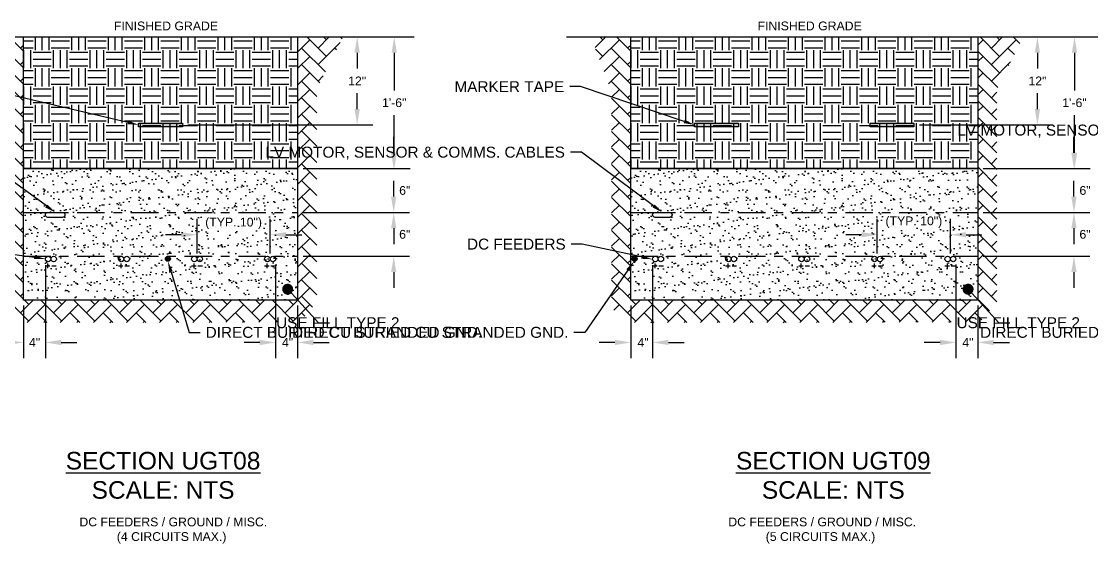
# Model space of a CAD drawing. Header units: feet. Extents: x -21 to 1000, y -35 to 71.
# Drawn here: x 889.69 to 901.89, y 52.39 to 58.34 of the extents above; entities that cross this region are included whole.
import ezdxf
from ezdxf import colors
from ezdxf.entities.mleader import LeaderData, LeaderLine
from ezdxf.math import Vec2, Vec3

# ---------------------------------------------------------------- set-up
doc = ezdxf.new("R2010")
doc.units = ezdxf.units.FT
doc.header["$MEASUREMENT"] = 0
doc.linetypes.add('CENTER', pattern=[2, 1.25, -0.25, 0.25, -0.25])
for name, color, linetype in [('E-CABL-HARN-CBHR', 2, 'Continuous'), ('E-CABL-INST', 1, 'INSTRUMENT_CABLE'), ('E-CABL-UG2', 142, 'GROUND_WIRE_G2'), ('E-FIN-GR', 4, 'Continuous'), ('E-MRKR-TREN', 6, 'Continuous'), ('E-TREN', 3, 'Continuous'), ('E-TREN-HATCH', 254, 'Continuous'), ('G-ANNO-TEXT', 1, 'Continuous'), ('G-DIMS', 7, 'Continuous'), ('G-TEXT', 7, 'Continuous'), ('text', 1, 'Continuous'), ('X-SES2-TREN_SECT$0$G-TEXT', 7, 'Continuous')]:
    doc.layers.add(name, color=color, linetype=linetype)
doc.styles.add('NEI-A', font='arial.ttf')
doc.styles.get("Standard").update_dxf_attribs({"font": 'arial.ttf'})
doc.linetypes.add('GROUND_WIRE_G2', pattern='A,1,-0.2,["G2",Standard,S=0.1,R=0,X=-0.1,Y=-0.05],-0.2', length=1.4)
doc.linetypes.add('INSTRUMENT_CABLE', pattern='A,1,-0.2,["INST",Standard,S=0.1,R=0,X=-0.09,Y=-0.05],-0.3', length=1.5)
doc.dimstyles.new('Annotative - Arch', dxfattribs={"dimscale": 0, "dimtxt": 0.1, "dimasz": 0.18, "dimexe": 0.18, "dimexo": 0.0625, "dimgap": 0.09, "dimtad": 0, "dimtih": 1, "dimtoh": 1, "dimdec": 4, "dimlfac": 12, "dimzin": 0, "dimdsep": 46, "dimlunit": 4, "dimtxsty": 'NEI-A', "dimcen": 0.09, "dimadec": 1, "dimazin": 0, "dimtfac": 1, "dimtdec": 4, "dimtofl": 0, "dimtmove": 0, "dimatfit": 3, "dimfxl": 1, "dimtolj": 1, "dimtzin": 0, "dimarcsym": 0})

# ---------------------------------------------------------------- blocks, each defined once
blk = doc.blocks.new('_Dot')
at = {"color": 0, "linetype": 'ByBlock', "lineweight": -2}
blk.add_line((-0.5, 0), (-1, 0), dxfattribs=at)
at = {"color": 0, "linetype": 'ByBlock', "const_width": 0.5}
blk.add_lwpolyline([(-0.25, 0, 1), (0.25, 0, 1)], format="xyb", close=True, dxfattribs=at)
blk = doc.blocks.new('*D20')
at = {"layer": 'Defpoints', "color": 0, "transparency": 16777216}
for p in [(900.6, 58.161), (901.273, 58.161), (899.864, 57.159)]:
    blk.add_point(p, dxfattribs=at)
at = {"layer": 'text', "color": 0, "lineweight": -2, "transparency": 16777216}
for p, q in [((900.663, 58.161), (901.453, 58.161)), ((901.273, 57.981), (901.273, 57.8)), ((901.273, 57.339), (901.273, 57.52)), ((899.927, 57.159), (901.453, 57.159))]:
    blk.add_line(p, q, dxfattribs=at)
at = {"layer": 'text', "color": 0, "transparency": 16777216}
for points in [[(901.243, 57.981), (901.303, 57.981), (901.273, 58.161)], [(901.243, 57.339), (901.303, 57.339), (901.273, 57.159)]]:
    blk.add_solid(points, dxfattribs=at)
at = {"layer": 'text', "color": 0, "transparency": 16777216, "insert": (901.273, 57.66), "char_height": 0.1, "attachment_point": 5, "style": 'NEI-A'}
blk.add_mtext('\\A1;12"', dxfattribs=at)
blk = doc.blocks.new('*D19')
at = {"layer": 'Defpoints', "color": 0, "transparency": 16777216}
for p in [(900.594, 58.161), (901.696, 58.161), (900.594, 56.661)]:
    blk.add_point(p, dxfattribs=at)
at = {"layer": 'text', "color": 0, "lineweight": -2, "transparency": 16777216}
for p, q in [((900.656, 58.161), (901.876, 58.161)), ((901.696, 57.981), (901.696, 57.552)), ((901.696, 56.841), (901.696, 57.27)), ((900.656, 56.661), (901.876, 56.661))]:
    blk.add_line(p, q, dxfattribs=at)
at = {"layer": 'text', "color": 0, "transparency": 16777216}
for points in [[(901.666, 57.981), (901.726, 57.981), (901.696, 58.161)], [(901.666, 56.841), (901.726, 56.841), (901.696, 56.661)]]:
    blk.add_solid(points, dxfattribs=at)
at = {"layer": 'text', "color": 0, "transparency": 16777216, "insert": (901.696, 57.411), "char_height": 0.1, "attachment_point": 5, "style": 'NEI-A'}
blk.add_mtext('\\A1;1\'-6"', dxfattribs=at)
blk = doc.blocks.new('*D35')
at = {"layer": 'Defpoints', "color": 0, "transparency": 16777216}
for p in [(896.885, 55.622), (896.635, 55.161), (896.885, 54.679)]:
    blk.add_point(p, dxfattribs=at)
at = {"layer": 'text', "color": 0, "lineweight": -2, "transparency": 16777216}
for p, q in [((896.885, 55.56), (896.885, 54.499)), ((896.635, 55.099), (896.635, 54.499)), ((896.455, 54.679), (896.275, 54.679)), ((897.065, 54.679), (897.245, 54.679))]:
    blk.add_line(p, q, dxfattribs=at)
at = {"layer": 'text', "color": 0, "transparency": 16777216}
for points in [[(896.455, 54.709), (896.455, 54.649), (896.635, 54.679)], [(897.065, 54.709), (897.065, 54.649), (896.885, 54.679)]]:
    blk.add_solid(points, dxfattribs=at)
at = {"layer": 'text', "color": 0, "transparency": 16777216, "insert": (896.776, 54.679), "char_height": 0.1, "attachment_point": 5, "style": 'NEI-A'}
blk.add_mtext('\\A1;4"', dxfattribs=at)
blk = doc.blocks.new('*D25')
at = {"layer": 'Defpoints', "color": 0, "transparency": 16777216}
for p in [(900.594, 56.161), (900.594, 55.661), (901.69, 55.661)]:
    blk.add_point(p, dxfattribs=at)
at = {"layer": 'text', "color": 0, "lineweight": -2, "transparency": 16777216}
for p, q in [((901.69, 56.341), (901.69, 56.521)), ((900.656, 56.161), (901.87, 56.161)), ((900.656, 55.661), (901.87, 55.661)), ((901.69, 55.481), (901.69, 55.301))]:
    blk.add_line(p, q, dxfattribs=at)
at = {"layer": 'text', "color": 0, "transparency": 16777216}
for points in [[(901.66, 56.341), (901.72, 56.341), (901.69, 56.161)], [(901.66, 55.481), (901.72, 55.481), (901.69, 55.661)]]:
    blk.add_solid(points, dxfattribs=at)
at = {"layer": 'text', "color": 0, "transparency": 16777216, "insert": (901.816, 55.911), "char_height": 0.1, "attachment_point": 5, "style": 'NEI-A'}
blk.add_mtext('\\A1;6"', dxfattribs=at)
blk = doc.blocks.new('*D34')
at = {"layer": 'Defpoints', "color": 0, "transparency": 16777216}
for p in [(900.343, 55.63), (900.594, 55.161), (900.594, 54.679)]:
    blk.add_point(p, dxfattribs=at)
at = {"layer": 'text', "color": 0, "lineweight": -2, "transparency": 16777216}
for p, q in [((900.343, 55.567), (900.343, 54.499)), ((900.594, 55.099), (900.594, 54.499)), ((900.163, 54.679), (899.983, 54.679)), ((900.774, 54.679), (900.954, 54.679))]:
    blk.add_line(p, q, dxfattribs=at)
at = {"layer": 'text', "color": 0, "transparency": 16777216}
for points in [[(900.163, 54.709), (900.163, 54.649), (900.343, 54.679)], [(900.774, 54.709), (900.774, 54.649), (900.594, 54.679)]]:
    blk.add_solid(points, dxfattribs=at)
at = {"layer": 'text', "color": 0, "transparency": 16777216, "insert": (900.48, 54.679), "char_height": 0.1, "attachment_point": 5, "style": 'NEI-A'}
blk.add_mtext('\\A1;4"', dxfattribs=at)
blk = doc.blocks.new('*D56')
at = {"layer": 'Defpoints', "color": 0, "transparency": 16777216}
for p in [(900.28, 55.907), (899.447, 55.63), (900.28, 55.63)]:
    blk.add_point(p, dxfattribs=at)
at = {"layer": 'text', "color": 0, "lineweight": -2, "transparency": 16777216}
for p, q in [((899.447, 55.692), (899.447, 56.087)), ((900.28, 55.692), (900.28, 56.087)), ((899.267, 55.907), (899.087, 55.907)), ((900.46, 55.907), (900.64, 55.907))]:
    blk.add_line(p, q, dxfattribs=at)
at = {"layer": 'text', "color": 0, "transparency": 16777216}
for points in [[(899.267, 55.937), (899.267, 55.877), (899.447, 55.907)], [(900.46, 55.937), (900.46, 55.877), (900.28, 55.907)]]:
    blk.add_solid(points, dxfattribs=at)
at = {"layer": 'text', "color": 0, "transparency": 16777216, "insert": (899.864, 56.05), "char_height": 0.1, "attachment_point": 5, "style": 'NEI-A'}
blk.add_mtext('\\A1;(TYP. 10")', dxfattribs=at)
blk = doc.blocks.new('*D18')
at = {"layer": 'Defpoints', "color": 0, "transparency": 16777216}
for p in [(900.594, 56.661), (900.594, 56.161), (901.69, 56.161)]:
    blk.add_point(p, dxfattribs=at)
at = {"layer": 'text', "color": 0, "lineweight": -2, "transparency": 16777216}
for p, q in [((901.69, 56.841), (901.69, 57.021)), ((900.656, 56.661), (901.87, 56.661)), ((900.656, 56.161), (901.87, 56.161)), ((901.69, 55.981), (901.69, 55.801))]:
    blk.add_line(p, q, dxfattribs=at)
at = {"layer": 'text', "color": 0, "transparency": 16777216}
for points in [[(901.66, 56.841), (901.72, 56.841), (901.69, 56.661)], [(901.66, 55.981), (901.72, 55.981), (901.69, 56.161)]]:
    blk.add_solid(points, dxfattribs=at)
at = {"layer": 'text', "color": 0, "transparency": 16777216, "insert": (901.816, 56.411), "char_height": 0.1, "attachment_point": 5, "style": 'NEI-A'}
blk.add_mtext('\\A1;6"', dxfattribs=at)
blk = doc.blocks.new('*D17')
at = {"layer": 'Defpoints', "color": 0, "transparency": 16777216}
for p in [(892.842, 58.161), (893.515, 58.161), (891.523, 57.159)]:
    blk.add_point(p, dxfattribs=at)
at = {"layer": 'text', "color": 0, "lineweight": -2, "transparency": 16777216}
for p, q in [((892.905, 58.161), (893.695, 58.161)), ((893.515, 57.981), (893.515, 57.8)), ((893.515, 57.339), (893.515, 57.52)), ((891.586, 57.159), (893.695, 57.159))]:
    blk.add_line(p, q, dxfattribs=at)
at = {"layer": 'text', "color": 0, "transparency": 16777216}
for points in [[(893.485, 57.981), (893.545, 57.981), (893.515, 58.161)], [(893.485, 57.339), (893.545, 57.339), (893.515, 57.159)]]:
    blk.add_solid(points, dxfattribs=at)
at = {"layer": 'text', "color": 0, "transparency": 16777216, "insert": (893.515, 57.66), "char_height": 0.1, "attachment_point": 5, "style": 'NEI-A'}
blk.add_mtext('\\A1;12"', dxfattribs=at)
blk = doc.blocks.new('*D16')
at = {"layer": 'Defpoints', "color": 0, "transparency": 16777216}
for p in [(892.836, 58.161), (893.938, 58.161), (892.836, 56.661)]:
    blk.add_point(p, dxfattribs=at)
at = {"layer": 'text', "color": 0, "lineweight": -2, "transparency": 16777216}
for p, q in [((892.899, 58.161), (894.118, 58.161)), ((893.938, 57.981), (893.938, 57.552)), ((893.938, 56.841), (893.938, 57.27)), ((892.899, 56.661), (894.118, 56.661))]:
    blk.add_line(p, q, dxfattribs=at)
at = {"layer": 'text', "color": 0, "transparency": 16777216}
for points in [[(893.908, 57.981), (893.968, 57.981), (893.938, 58.161)], [(893.908, 56.841), (893.968, 56.841), (893.938, 56.661)]]:
    blk.add_solid(points, dxfattribs=at)
at = {"layer": 'text', "color": 0, "transparency": 16777216, "insert": (893.938, 57.411), "char_height": 0.1, "attachment_point": 5, "style": 'NEI-A'}
blk.add_mtext('\\A1;1\'-6"', dxfattribs=at)
blk = doc.blocks.new('*D33')
at = {"layer": 'Defpoints', "color": 0, "transparency": 16777216}
for p in [(889.96, 55.622), (889.71, 55.161), (889.96, 54.679)]:
    blk.add_point(p, dxfattribs=at)
at = {"layer": 'text', "color": 0, "lineweight": -2, "transparency": 16777216}
for p, q in [((889.96, 55.56), (889.96, 54.499)), ((889.71, 55.099), (889.71, 54.499)), ((889.53, 54.679), (889.35, 54.679)), ((890.14, 54.679), (890.32, 54.679))]:
    blk.add_line(p, q, dxfattribs=at)
at = {"layer": 'text', "color": 0, "transparency": 16777216}
for points in [[(889.53, 54.709), (889.53, 54.649), (889.71, 54.679)], [(890.14, 54.709), (890.14, 54.649), (889.96, 54.679)]]:
    blk.add_solid(points, dxfattribs=at)
at = {"layer": 'text', "color": 0, "transparency": 16777216, "insert": (889.836, 54.679), "char_height": 0.1, "attachment_point": 5, "style": 'NEI-A'}
blk.add_mtext('\\A1;4"', dxfattribs=at)
blk = doc.blocks.new('*D32')
at = {"layer": 'Defpoints', "color": 0, "transparency": 16777216}
for p in [(892.585, 55.63), (892.836, 55.161), (892.836, 54.679)]:
    blk.add_point(p, dxfattribs=at)
at = {"layer": 'text', "color": 0, "lineweight": -2, "transparency": 16777216}
for p, q in [((892.585, 55.567), (892.585, 54.499)), ((892.836, 55.099), (892.836, 54.499)), ((892.405, 54.679), (892.225, 54.679)), ((893.016, 54.679), (893.196, 54.679))]:
    blk.add_line(p, q, dxfattribs=at)
at = {"layer": 'text', "color": 0, "transparency": 16777216}
for points in [[(892.405, 54.709), (892.405, 54.649), (892.585, 54.679)], [(893.016, 54.709), (893.016, 54.649), (892.836, 54.679)]]:
    blk.add_solid(points, dxfattribs=at)
at = {"layer": 'text', "color": 0, "transparency": 16777216, "insert": (892.721, 54.679), "char_height": 0.1, "attachment_point": 5, "style": 'NEI-A'}
blk.add_mtext('\\A1;4"', dxfattribs=at)
blk = doc.blocks.new('*D57')
at = {"layer": 'Defpoints', "color": 0, "transparency": 16777216}
for p in [(892.523, 55.907), (891.689, 55.63), (892.523, 55.63)]:
    blk.add_point(p, dxfattribs=at)
at = {"layer": 'text', "color": 0, "lineweight": -2, "transparency": 16777216}
for p, q in [((891.689, 55.692), (891.689, 56.087)), ((892.523, 55.692), (892.523, 56.087)), ((891.509, 55.907), (891.329, 55.907)), ((892.703, 55.907), (892.883, 55.907))]:
    blk.add_line(p, q, dxfattribs=at)
at = {"layer": 'text', "color": 0, "transparency": 16777216}
for points in [[(891.509, 55.937), (891.509, 55.877), (891.689, 55.907)], [(892.703, 55.937), (892.703, 55.877), (892.523, 55.907)]]:
    blk.add_solid(points, dxfattribs=at)
at = {"layer": 'text', "color": 0, "transparency": 16777216, "insert": (892.106, 56.036), "char_height": 0.1, "attachment_point": 5, "style": 'NEI-A'}
blk.add_mtext('\\A1;(TYP. 10")', dxfattribs=at)
blk = doc.blocks.new('*D24')
at = {"layer": 'Defpoints', "color": 0, "transparency": 16777216}
for p in [(892.836, 56.161), (892.836, 55.661), (893.932, 55.661)]:
    blk.add_point(p, dxfattribs=at)
at = {"layer": 'text', "color": 0, "lineweight": -2, "transparency": 16777216}
for p, q in [((893.932, 56.341), (893.932, 56.521)), ((892.899, 56.161), (894.112, 56.161)), ((892.899, 55.661), (894.112, 55.661)), ((893.932, 55.481), (893.932, 55.301))]:
    blk.add_line(p, q, dxfattribs=at)
at = {"layer": 'text', "color": 0, "transparency": 16777216}
for points in [[(893.902, 56.341), (893.962, 56.341), (893.932, 56.161)], [(893.902, 55.481), (893.962, 55.481), (893.932, 55.661)]]:
    blk.add_solid(points, dxfattribs=at)
at = {"layer": 'text', "color": 0, "transparency": 16777216, "insert": (894.058, 55.911), "char_height": 0.1, "attachment_point": 5, "style": 'NEI-A'}
blk.add_mtext('\\A1;6"', dxfattribs=at)
blk = doc.blocks.new('*D9')
at = {"layer": 'Defpoints', "color": 0, "transparency": 16777216}
for p in [(892.836, 56.661), (892.836, 56.161), (893.932, 56.161)]:
    blk.add_point(p, dxfattribs=at)
at = {"layer": 'text', "color": 0, "lineweight": -2, "transparency": 16777216}
for p, q in [((893.932, 56.841), (893.932, 57.021)), ((892.899, 56.661), (894.112, 56.661)), ((892.899, 56.161), (894.112, 56.161)), ((893.932, 55.981), (893.932, 55.801))]:
    blk.add_line(p, q, dxfattribs=at)
at = {"layer": 'text', "color": 0, "transparency": 16777216}
for points in [[(893.902, 56.841), (893.962, 56.841), (893.932, 56.661)], [(893.902, 55.981), (893.962, 55.981), (893.932, 56.161)]]:
    blk.add_solid(points, dxfattribs=at)
at = {"layer": 'text', "color": 0, "transparency": 16777216, "insert": (894.058, 56.411), "char_height": 0.1, "attachment_point": 5, "style": 'NEI-A'}
blk.add_mtext('\\A1;6"', dxfattribs=at)

msp = doc.modelspace()

# ---------------------------------------------------------------- hatches: boundary and pattern name
at = {"layer": 'E-CABL-UG2', "linetype": 'Continuous'}
h = msp.add_hatch(color=256, dxfattribs=at)
edge = h.paths.add_edge_path()
edge.add_arc((891.3566265, 55.6325084), 0.0286458, 0, 360)
h = msp.add_hatch(color=256, dxfattribs=at)
edge = h.paths.add_edge_path()
edge.add_arc((896.6796136, 55.6325084), 0.0286458, 0, 360)
at = {"layer": 'E-MRKR-TREN', "linetype": 'Continuous'}
h = msp.add_hatch(color=256, dxfattribs=at)
h.dxf.hatch_style = 1
h.paths.add_polyline_path([(891.0232932, 57.1794875), (891.5232932, 57.1794875), (891.5232932, 57.1378209), (891.0232932, 57.1378209)])
h = msp.add_hatch(color=256, dxfattribs=at)
h.dxf.hatch_style = 1
h.paths.add_polyline_path([(891.0232932, 57.1794875), (891.5232932, 57.1794875), (891.5232932, 57.1378209), (891.0232932, 57.1378209)])
h = msp.add_hatch(color=256, dxfattribs=at)
h.dxf.hatch_style = 1
h.paths.add_polyline_path([(897.3642154, 57.1794875), (897.8642154, 57.1794875), (897.8642154, 57.1378209), (897.3642154, 57.1378209)])
h = msp.add_hatch(color=256, dxfattribs=at)
h.dxf.hatch_style = 1
h.paths.add_polyline_path([(897.3642154, 57.1794875), (897.8642154, 57.1794875), (897.8642154, 57.1378209), (897.3642154, 57.1378209)])
h = msp.add_hatch(color=256, dxfattribs=at)
h.dxf.hatch_style = 1
h.paths.add_polyline_path([(899.3642154, 57.1794875), (899.8642154, 57.1794875), (899.8642154, 57.1378209), (899.3642154, 57.1378209)])
h = msp.add_hatch(color=256, dxfattribs=at)
h.dxf.hatch_style = 1
h.paths.add_polyline_path([(899.3642154, 57.1794875), (899.8642154, 57.1794875), (899.8642154, 57.1378209), (899.3642154, 57.1378209)])
at = {"layer": 'E-TREN-HATCH', "linetype": 'Continuous'}
h = msp.add_hatch(dxfattribs=at)
h.set_pattern_fill('AR-HBONE', color=256, scale=0.033333)
h.set_pattern_definition([(45, (848.56876, 69.91335), (1e-17, 0.1885618), [0.4, -0.1333333]), (135, (848.66304, 70.00763), (1e-17, 0.1885618), [0.4, -0.1333333])])
h.paths.add_polyline_path([(893.3542654, 58.1611542), (892.836314, 58.1611542), (892.836314, 55.1611542), (889.7102723, 55.1611542), (889.7102723, 58.1611542), (889.2579834, 58.1611542), (889.4931404, 57.5371291), (889.4931404, 55.0720917), (889.6596711, 54.905425), (892.8583907, 54.9092687), (893.053984, 55.1373696), (893.053984, 57.568461)])
h = msp.add_hatch(dxfattribs=at)
h.set_pattern_fill('EARTH', color=256, scale=0.833333)
h.set_pattern_definition([(0, (848.56876, 69.91335), (0.2083333, 0.2083333), [0.2083333, -0.2083333]), (0, (848.56876, 69.99147), (0.2083333, 0.2083333), [0.2083333, -0.2083333]), (0, (848.56876, 70.0696), (0.2083333, 0.2083333), [0.2083333, -0.2083333]), (90, (848.5948, 70.09564), (-0.2083333, 0.2083333), [0.2083333, -0.2083333]), (90, (848.67292, 70.09564), (-0.2083333, 0.2083333), [0.2083333, -0.2083333]), (90, (848.75105, 70.09564), (-0.2083333, 0.2083333), [0.2083333, -0.2083333])])
h.paths.add_polyline_path([(889.7102723, 58.1611542), (892.836314, 58.1611542), (892.836314, 56.6611542), (889.7102723, 56.6611542)])
h = msp.add_hatch(dxfattribs=at)
h.set_pattern_fill('AR-HBONE', color=256, scale=0.033333)
h.set_pattern_definition([(45, (855.49301, 69.91335), (1e-17, 0.1885618), [0.4, -0.1333333]), (135, (855.58729, 70.00763), (1e-17, 0.1885618), [0.4, -0.1333333])])
h.paths.add_polyline_path([(901.1118543, 58.1611542), (900.5939029, 58.1611542), (900.5939029, 55.1611542), (896.6345279, 55.1611542), (896.6345279, 58.1611542), (896.1822389, 58.1611542), (896.417396, 57.5371291), (896.417396, 55.0720917), (896.5839267, 54.905425), (900.6159796, 54.9092687), (900.8115729, 55.1373696), (900.8115729, 57.568461)])
h = msp.add_hatch(dxfattribs=at)
h.set_pattern_fill('EARTH', color=256, scale=0.833333)
h.set_pattern_definition([(0, (855.49301, 69.91335), (0.2083333, 0.2083333), [0.2083333, -0.2083333]), (0, (855.49301, 69.99147), (0.2083333, 0.2083333), [0.2083333, -0.2083333]), (0, (855.49301, 70.0696), (0.2083333, 0.2083333), [0.2083333, -0.2083333]), (90, (855.51905, 70.09564), (-0.2083333, 0.2083333), [0.2083333, -0.2083333]), (90, (855.59718, 70.09564), (-0.2083333, 0.2083333), [0.2083333, -0.2083333]), (90, (855.6753, 70.09564), (-0.2083333, 0.2083333), [0.2083333, -0.2083333])])
h.paths.add_polyline_path([(896.6345279, 58.1611542), (900.5939029, 58.1611542), (900.5939029, 56.6611542), (896.6345279, 56.6611542)])
h = msp.add_hatch(dxfattribs=at)
h.set_pattern_fill('AR-SAND', color=252, scale=0.083333)
h.set_pattern_definition([(37.5, (848.56876, 69.91335), (-0.00524945, 0.16056865), [0, -0.12666667, 0, -0.14166667, 0, -0.13541667]), (7.5, (848.56876, 69.91335), (0.1474814, 0.2351788), [0, -0.06833333, 0, -0.11416667, 0, -0.04375]), (327.5, (848.46626, 69.91335), (0.25951182, 0.0004716), [0, -0.04166667, 0, -0.15, 0, -0.19583333]), (317.5, (848.46626, 69.91335), (0.2505106, 0.0731396), [0, -0.02083333, 0, -0.09833333, 0, -0.1125])])
h.paths.add_polyline_path([(889.7102723, 56.6611542), (892.836314, 56.6611542), (892.836314, 55.1611542), (889.7102723, 55.1611542)])
h = msp.add_hatch(dxfattribs=at)
h.set_pattern_fill('AR-SAND', color=252, scale=0.083333)
h.set_pattern_definition([(37.5, (855.49301, 69.91335), (-0.00524945, 0.16056865), [0, -0.12666667, 0, -0.14166667, 0, -0.13541667]), (7.5, (855.49301, 69.91335), (0.1474814, 0.2351788), [0, -0.06833333, 0, -0.11416667, 0, -0.04375]), (327.5, (855.39051, 69.91335), (0.25951182, 0.0004716), [0, -0.04166667, 0, -0.15, 0, -0.19583333]), (317.5, (855.39051, 69.91335), (0.2505106, 0.0731396), [0, -0.02083333, 0, -0.09833333, 0, -0.1125])])
h.paths.add_polyline_path([(896.6345279, 56.6611542), (900.5939029, 56.6611542), (900.5939029, 55.1611542), (896.6345279, 55.1611542)])

# ---------------------------------------------------------------- linework, layer by layer
at = {"layer": 'E-CABL-HARN-CBHR', "linetype": 'Continuous'}
for centre in [(889.9915223, 55.6299042), (890.0540223, 55.6299042), (890.8248557, 55.6299042), (890.8873557, 55.6299042), (891.658189, 55.6299042), (891.720689, 55.6299042), (892.4915223, 55.6299042), (892.5540223, 55.6299042), (896.9157779, 55.6299042), (896.9782779, 55.6299042), (897.7491112, 55.6299042), (897.8116112, 55.6299042), (898.5824446, 55.6299042), (898.6449446, 55.6299042), (899.4157779, 55.6299042), (899.4782779, 55.6299042), (900.2491112, 55.6299042), (900.3116112, 55.6299042)]:
    msp.add_circle(centre, 0.03125, dxfattribs=at)
at = {"layer": 'E-CABL-INST', "linetype": 'Continuous', "flags": 128}
for points in [[(889.9883973, 56.1611542), (890.155064, 56.1611542, -0.4142135672), (890.183189, 56.1330292, -0.4142135058), (890.155064, 56.1049042), (889.9883973, 56.1049042, -0.4142135672), (889.9602723, 56.1330292, -0.4141197229), (889.9883883, 56.1611542, -0.0001601544)], [(896.9126529, 56.1611542), (897.0793196, 56.1611542, -0.4142135672), (897.1074446, 56.1330292, -0.4142135058), (897.0793196, 56.1049042), (896.9126529, 56.1049042, -0.4142135672), (896.8845279, 56.1330292, -0.4141197229), (896.9126439, 56.1611542, -0.0001601544)]]:
    msp.add_lwpolyline(points, format="xyb", dxfattribs=at)
at = {"layer": 'E-CABL-UG2', "linetype": 'Continuous'}
for centre in [(891.3566265, 55.6325084), (896.6796136, 55.6325084)]:
    msp.add_circle(centre, 0.0286458, dxfattribs=at)
at = {"layer": 'E-FIN-GR', "flags": 128}
for points in [[(888.9795084, 58.1611542), (894.16424, 58.1611542)], [(895.9037639, 58.1611542), (902.0161038, 58.1611542)]]:
    msp.add_lwpolyline(points, dxfattribs=at)
at = {"layer": 'E-MRKR-TREN', "linetype": 'Continuous', "flags": 128}
for points in [[(891.0232932, 57.1794875), (891.5232932, 57.1794875), (891.5232932, 57.1378209), (891.0232932, 57.1378209)], [(897.3642154, 57.1794875), (897.8642154, 57.1794875), (897.8642154, 57.1378209), (897.3642154, 57.1378209)], [(899.3642154, 57.1794875), (899.8642154, 57.1794875), (899.8642154, 57.1378209), (899.3642154, 57.1378209)]]:
    msp.add_lwpolyline(points, close=True, dxfattribs=at)
at = {"layer": 'E-TREN', "color": 252, "linetype": 'Continuous'}
for points in [[(889.7102723, 58.1611542), (892.836314, 58.1611542), (892.836314, 56.6611542), (889.7102723, 56.6611542)], [(896.6345279, 58.1611542), (900.5939029, 58.1611542), (900.5939029, 56.6611542), (896.6345279, 56.6611542)], [(889.7102723, 56.6611542), (892.836314, 56.6611542), (892.836314, 55.1611542), (889.7102723, 55.1611542)], [(896.6345279, 56.6611542), (900.5939029, 56.6611542), (900.5939029, 55.1611542), (896.6345279, 55.1611542)]]:
    msp.add_lwpolyline(points, close=True, dxfattribs=at)
at = {"layer": 'G-DIMS', "linetype": 'CENTER', "ltscale": 0.25}
for points in [[(889.7102723, 56.1611542), (892.836314, 56.1611542)], [(896.6345279, 56.1611542), (900.5939029, 56.1611542)], [(889.7102723, 55.6611542), (892.836314, 55.6611542)], [(896.6345279, 55.6611542), (900.5939029, 55.6611542)]]:
    msp.add_lwpolyline(points, dxfattribs=at)
at = {"layer": 'G-TEXT'}
for p, q in [((889.9597153, 55.5528254), (890.0112068, 55.5528254)), ((889.9854611, 55.5785712), (889.9854611, 55.5270797)), ((890.0325935, 55.5528254), (890.084085, 55.5528254)), ((890.7930486, 55.5528254), (890.8445402, 55.5528254)), ((890.8187944, 55.5785712), (890.8187944, 55.5270797)), ((890.8659268, 55.5528254), (890.9174184, 55.5528254)), ((891.6263819, 55.5528254), (891.6778735, 55.5528254)), ((891.6521277, 55.5785712), (891.6521277, 55.5270797)), ((891.6992601, 55.5528254), (891.7507517, 55.5528254)), ((892.4597153, 55.5528254), (892.5112068, 55.5528254)), ((892.4854611, 55.5785712), (892.4854611, 55.5270797)), ((892.5325935, 55.5528254), (892.584085, 55.5528254)), ((896.8839709, 55.5528254), (896.9354624, 55.5528254)), ((896.9097166, 55.5785712), (896.9097166, 55.5270797)), ((896.9568491, 55.5528254), (897.0083406, 55.5528254)), ((897.7173042, 55.5528254), (897.7687958, 55.5528254)), ((897.74305, 55.5785712), (897.74305, 55.5270797)), ((897.7901824, 55.5528254), (897.841674, 55.5528254)), ((898.5506375, 55.5528254), (898.6021291, 55.5528254)), ((898.5763833, 55.5785712), (898.5763833, 55.5270797)), ((898.6235157, 55.5528254), (898.6750073, 55.5528254)), ((899.3839709, 55.5528254), (899.4354624, 55.5528254)), ((899.4097166, 55.5785712), (899.4097166, 55.5270797)), ((899.4568491, 55.5528254), (899.5083406, 55.5528254)), ((900.2173042, 55.5528254), (900.2687958, 55.5528254)), ((900.24305, 55.5785712), (900.24305, 55.5270797)), ((900.2901824, 55.5528254), (900.341674, 55.5528254))]:
    msp.add_line(p, q, dxfattribs=at)

# ---------------------------------------------------------------- texts
at = {"layer": 'G-ANNO-TEXT', "char_height": 0.2, "attachment_point": 5, "style": 'NEI-A'}
for s, insert in [('{\\LSECTION UGT08\\P\\l\\C7;SCALE: NTS}', (891.3017693, 53.1629404)), ('{\\LSECTION UGT09\\P\\l\\C7;SCALE: NTS}', (898.9454693, 53.1629404))]:
    msp.add_mtext_dynamic_manual_height_columns(s, width=2.761708731, gutter_width=0.546875, heights=[0], dxfattribs=dict(at, insert=insert))
at = {"layer": 'text', "char_height": 0.1, "attachment_point": 5, "style": 'NEI-A'}
for width, insert in [(1.321752554, (891.3346385, 58.2861915)), (1.378968919, (898.6755608, 58.2861915))]:
    msp.add_mtext_dynamic_manual_height_columns('FINISHED GRADE', width=width, gutter_width=0.546875, heights=[0], dxfattribs=dict(at, insert=insert))
at = {"layer": 'X-SES2-TREN_SECT$0$G-TEXT', "char_height": 0.1, "attachment_point": 5, "style": 'NEI-A'}
for s, insert in [(' DC FEEDERS / GROUND / MISC.\\P(4 CIRCUITS MAX.)', (891.3990794, 52.5345647)), (' DC FEEDERS / GROUND / MISC.\\P(5 CIRCUITS MAX.)', (898.7993007, 52.5345647))]:
    msp.add_mtext_dynamic_manual_height_columns(s, width=5.021927083, gutter_width=0.546875, heights=[0], dxfattribs=dict(at, insert=insert))

# ---------------------------------------------------------------- dimensions: what is measured, and where the dimension line sits
at = {"layer": 'text'}
for base, p1, p2, picture, middle in [((893.5154646, 58.1611542), (891.5232932, 57.1586542), (892.8424745, 58.1611542), '*D17', (893.5154646, 57.6599042)), ((901.2730535, 58.1611542), (899.8642154, 57.1586542), (900.6000634, 58.1611542), '*D20', (901.2730535, 57.6599042))]:
    dim = msp.add_linear_dim(base=base, p1=p1, p2=p2, angle=90, text='12"', dimstyle='Annotative - Arch', override={"dimscale": 1, "dimtxt": 0.1, "dimtxsty": 'NEI-A', "dimtix": 0, "dimtofl": 0, "dimtmove": 2, "dimatfit": 3}, dxfattribs=at)
    dim.commit()
    dim.dimension.update_dxf_attribs({"geometry": picture, "text_midpoint": middle})
for base, p1, p2, picture, middle in [((893.938004, 58.1611542), (892.836314, 56.6611542), (892.836314, 58.1611542), '*D16', (893.938004, 57.4111542)), ((901.6955929, 58.1611542), (900.5939029, 56.6611542), (900.5939029, 58.1611542), '*D19', (901.6955929, 57.4111542))]:
    dim = msp.add_linear_dim(base=base, p1=p1, p2=p2, angle=90, dimstyle='Annotative - Arch', override={"dimscale": 1, "dimtxt": 0.1, "dimtxsty": 'NEI-A', "dimtix": 0, "dimtofl": 0, "dimtmove": 2, "dimatfit": 3}, dxfattribs=at)
    dim.commit()
    dim.dimension.update_dxf_attribs({"geometry": picture, "text_midpoint": middle})
for base, p1, p2, picture, middle in [((893.9321313, 56.1611542), (892.836314, 56.6611542), (892.836314, 56.1611542), '*D9', (894.0583577, 56.4111542)), ((901.6897202, 56.1611542), (900.5939029, 56.6611542), (900.5939029, 56.1611542), '*D18', (901.8159466, 56.4111542)), ((893.9321313, 55.6611542), (892.836314, 56.1611542), (892.836314, 55.6611542), '*D24', (894.0582754, 55.9111542)), ((901.6897202, 55.6611542), (900.5939029, 56.1611542), (900.5939029, 55.6611542), '*D25', (901.8158643, 55.9111542))]:
    dim = msp.add_linear_dim(base=base, p1=p1, p2=p2, angle=90, dimstyle='Annotative - Arch', override={"dimscale": 1, "dimtxt": 0.1, "dimtxsty": 'NEI-A', "dimtix": 0, "dimtofl": 0, "dimtmove": 2, "dimatfit": 3}, dxfattribs=at)
    dim.commit()
    dim.dimension.update_dxf_attribs({"geometry": picture, "text_midpoint": middle, "dimtype": 160})
for base, p1, p2, text, override, picture, middle in [((892.5227723, 55.9065605), (891.689439, 55.6299042), (892.5227723, 55.6299042), '(TYP. <>)', {"dimscale": 1, "dimtxt": 0.1, "dimtxsty": 'NEI-A', "dimtmove": 2}, '*D57', (892.1061057, 56.0361389)), ((900.2803612, 55.9065605), (899.4470279, 55.6299042), (900.2803612, 55.6299042), '(TYP. <>)', {"dimscale": 1, "dimtxt": 0.1, "dimtxsty": 'NEI-A', "dimtmove": 2}, '*D56', (899.8636946, 56.0497177)), ((889.9602723, 54.679123), (889.7102723, 55.1611542), (889.9602723, 55.622345), '4"', {"dimscale": 1, "dimtxt": 0.1, "dimtxsty": 'NEI-A', "dimtix": 0, "dimtofl": 0, "dimtmove": 2, "dimatfit": 3}, '*D33', (889.8362823, 54.679123)), ((892.836314, 54.679123), (892.5852723, 55.6299042), (892.836314, 55.1611542), '4"', {"dimscale": 1, "dimtxt": 0.1, "dimtxsty": 'NEI-A', "dimtix": 0, "dimtofl": 0, "dimtmove": 2, "dimatfit": 3}, '*D32', (892.7206306, 54.679123)), ((896.8845279, 54.679123), (896.6345279, 55.1611542), (896.8845279, 55.622345), '4"', {"dimscale": 1, "dimtxt": 0.1, "dimtxsty": 'NEI-A', "dimtix": 0, "dimtofl": 0, "dimtmove": 2, "dimatfit": 3}, '*D35', (896.7763818, 54.679123)), ((900.5939029, 54.679123), (900.3428612, 55.6299042), (900.5939029, 55.1611542), '4"', {"dimscale": 1, "dimtxt": 0.1, "dimtxsty": 'NEI-A', "dimtix": 0, "dimtofl": 0, "dimtmove": 2, "dimatfit": 3}, '*D34', (900.4804091, 54.679123))]:
    dim = msp.add_linear_dim(base=base, p1=p1, p2=p2, text=text, dimstyle='Annotative - Arch', override=override, dxfattribs=at)
    dim.commit()
    dim.dimension.update_dxf_attribs({"geometry": picture, "text_midpoint": middle, "dimtype": 160})

# ---------------------------------------------------------------- leaders
ml = msp.add_multileader_mtext('Standard', dxfattribs=at)
ml.set_content('MARKER TAPE ', color=256, style='NEI-A')
ml.set_leader_properties()
ml.build(insert=Vec2(0, 0))
ml.multileader.update_dxf_attribs({"dogleg_length": 0.0104167, "arrow_head_size": 0.125, "scale": 12})
ctx = ml.context
ctx.base_point, ctx.scale, ctx.char_height, ctx.arrow_head_size, ctx.landing_gap_size, ctx.plane_origin = Vec3(902.9813589, 57.8510387), 12, 0.125, 0.125, 0.0625, Vec3(905.709196, 56.7489653)
ctx.text_align_type = 2
notes = []
notes.append((ctx, [(0, (1, 1, 0), (903.9632825, 57.8510387), (-1, 0), 0.125, [(0, [(905.7451268, 57.1586542)], 0, [])])]))
ctx.mtext.insert, ctx.mtext.width, ctx.mtext.alignment, ctx.mtext.flow_direction = Vec3(903.7757825, 57.9135387), 0.921927083, 3, 5
ml = msp.add_multileader_mtext('Standard', dxfattribs=at)
ml.set_content('MARKER TAPE ', color=256, style='NEI-A')
ml.set_leader_properties()
ml.build(insert=Vec2(0, 0))
ml.multileader.update_dxf_attribs({"dogleg_length": 0.0104167, "arrow_head_size": 0.125, "scale": 12})
ctx = ml.context
ctx.base_point, ctx.scale, ctx.char_height, ctx.arrow_head_size, ctx.landing_gap_size, ctx.plane_origin = Vec3(888.1411583, 57.6032128), 12, 0.125, 0.125, 0.0625, Vec3(890.8452057, 56.923342)
ctx.text_align_type = 2
notes.append((ctx, [(0, (1, 1, 0), (889.123082, 57.6032128), (-1, 0), 0.125, [(0, [(891.0232932, 57.1586542)], 0, [])])]))
ctx.mtext.insert, ctx.mtext.width, ctx.mtext.alignment, ctx.mtext.flow_direction = Vec3(888.935582, 57.6657128), 0.921927083, 3, 5
ml = msp.add_multileader_mtext('Standard', dxfattribs=at)
ml.set_content('MARKER TAPE ', color=256, style='NEI-A')
ml.set_leader_properties()
ml.build(insert=Vec2(0, 0))
ml.multileader.update_dxf_attribs({"dogleg_length": 0.0104167, "arrow_head_size": 0.125, "scale": 12})
ctx = ml.context
ctx.base_point, ctx.scale, ctx.char_height, ctx.arrow_head_size, ctx.landing_gap_size, ctx.plane_origin = Vec3(895.0821464, 57.594734), 12, 0.125, 0.125, 0.0625, Vec3(897.9203435, 56.8827069)
ctx.text_align_type = 2
notes.append((ctx, [(0, (1, 1, 0), (896.06407, 57.594734), (-1, 0), 0.125, [(0, [(897.3642154, 57.1586542)], 0, [])])]))
ctx.mtext.insert, ctx.mtext.width, ctx.mtext.alignment, ctx.mtext.flow_direction = Vec3(895.87657, 57.657234), 0.921927083, 3, 5
ml = msp.add_multileader_mtext('Standard', dxfattribs=at)
ml.set_content('LV MOTOR, SENSOR & COMMS. CABLES', color=256, style='NEI-A')
ml.set_leader_properties()
ml.build(insert=Vec2(0, 0))
ml.multileader.update_dxf_attribs({"dogleg_length": 0.0104167, "arrow_head_size": 0.125, "scale": 12})
ctx = ml.context
ctx.base_point, ctx.scale, ctx.char_height, ctx.arrow_head_size, ctx.landing_gap_size, ctx.plane_origin = Vec3(902.781069, 57.0987015), 12, 0.125, 0.125, 0.0625, Vec3(906.0356212, 56.4929812)
ctx.text_align_type = 2
notes.append((ctx, [(0, (1, 1, 0), (903.9632825, 57.0987015), (-1, 0), 0.125, [(0, [(904.960231, 56.1611542)], 0, [])])]))
ctx.mtext.insert, ctx.mtext.width, ctx.mtext.alignment, ctx.mtext.flow_direction = Vec3(903.7757825, 57.1622673), 1.28859375, 3, 5
ml = msp.add_multileader_mtext('Standard', dxfattribs=at)
ml.set_content('LV MOTOR, SENSOR & COMMS. CABLES', color=256, style='NEI-A')
ml.set_leader_properties()
ml.build(insert=Vec2(0, 0))
ml.multileader.update_dxf_attribs({"dogleg_length": 0.0104167, "arrow_head_size": 0.125, "scale": 12})
ctx = ml.context
ctx.base_point, ctx.scale, ctx.char_height, ctx.arrow_head_size, ctx.landing_gap_size, ctx.plane_origin = Vec3(911.9834991, 57.0926153), 12, 0.125, 0.125, 0.0625, Vec3(915.2050791, 56.4929812)
ctx.text_align_type = 2
notes.append((ctx, [(0, (1, 1, 0), (913.1657126, 57.0926153), (-1, 0), 0.125, [(0, [(914.1296888, 56.1611542)], 0, [])])]))
ctx.mtext.insert, ctx.mtext.width, ctx.mtext.alignment, ctx.mtext.flow_direction = Vec3(912.9782126, 57.1561812), 1.28859375, 3, 5
ml = msp.add_multileader_mtext('Standard', dxfattribs=at)
ml.set_content('LV MOTOR, SENSOR & COMMS. CABLES', color=256, style='NEI-A')
ml.set_leader_properties()
ml.build(insert=Vec2(0, 0))
ml.multileader.update_dxf_attribs({"dogleg_length": 0.0104167, "arrow_head_size": 0.125, "scale": 12})
ctx = ml.context
ctx.base_point, ctx.scale, ctx.char_height, ctx.arrow_head_size, ctx.landing_gap_size, ctx.plane_origin = Vec3(887.9408684, 56.854369), 12, 0.125, 0.125, 0.0625, Vec3(891.1716309, 56.4929812)
ctx.text_align_type = 2
notes.append((ctx, [(0, (1, 1, 0), (889.123082, 56.854369), (-1, 0), 0.125, [(0, [(890.0717307, 56.1611542)], 0, [])])]))
ctx.mtext.insert, ctx.mtext.width, ctx.mtext.alignment, ctx.mtext.flow_direction = Vec3(888.935582, 56.9179349), 1.28859375, 3, 5
ml = msp.add_multileader_mtext('Standard', dxfattribs=at)
ml.set_content('LV MOTOR, SENSOR & COMMS. CABLES', color=256, style='NEI-A')
ml.set_leader_properties()
ml.build(insert=Vec2(0, 0))
ml.multileader.update_dxf_attribs({"dogleg_length": 0.0104167, "arrow_head_size": 0.125, "scale": 12})
ctx = ml.context
ctx.base_point, ctx.scale, ctx.char_height, ctx.arrow_head_size, ctx.landing_gap_size, ctx.plane_origin = Vec3(894.8897715, 56.847145), 12, 0.125, 0.125, 0.0625, Vec3(898.2467688, 56.4929812)
ctx.text_align_type = 2
notes.append((ctx, [(0, (1, 1, 0), (896.071985, 56.847145), (-1, 0), 0.125, [(0, [(896.9959862, 56.1611542)], 0, [])])]))
ctx.mtext.insert, ctx.mtext.width, ctx.mtext.alignment, ctx.mtext.flow_direction = Vec3(895.884485, 56.9107108), 1.059427083, 3, 5
ml = msp.add_multileader_mtext('Standard', dxfattribs=at)
ml.set_content('DC FEEDERS', color=256, style='NEI-A')
ml.set_leader_properties()
ml.build(insert=Vec2(0, 0))
ml.multileader.update_dxf_attribs({"dogleg_length": 0.0104167, "arrow_head_size": 0.125, "scale": 12})
ctx = ml.context
ctx.base_point, ctx.scale, ctx.char_height, ctx.arrow_head_size, ctx.landing_gap_size, ctx.plane_origin = Vec3(902.9026583, 55.9489314), 12, 0.125, 0.125, 0.0625, Vec3(906.0356212, 56.1767293)
ctx.text_align_type = 2
notes.append((ctx, [(0, (1, 1, 0), (903.9539884, 55.9489314), (-1, 0), 0.125, [(0, [(904.8455184, 55.628743)], 0, [])])]))
ctx.mtext.insert, ctx.mtext.width, ctx.mtext.alignment, ctx.mtext.flow_direction = Vec3(903.7664884, 56.0124973), 0.90109375, 3, 5
ml = msp.add_multileader_mtext('Standard', dxfattribs=at)
ml.set_content('DC FEEDERS', color=256, style='NEI-A')
ml.set_leader_properties()
ml.build(insert=Vec2(0, 0))
ml.multileader.update_dxf_attribs({"dogleg_length": 0.0104167, "arrow_head_size": 0.125, "scale": 12})
ctx = ml.context
ctx.base_point, ctx.scale, ctx.char_height, ctx.arrow_head_size, ctx.landing_gap_size, ctx.plane_origin = Vec3(888.0888133, 55.7428107), 12, 0.125, 0.125, 0.0625, Vec3(891.1716309, 56.1767293)
ctx.text_align_type = 2
notes.append((ctx, [(0, (1, 1, 0), (889.1401435, 55.7428107), (-1, 0), 0.125, [(0, [(889.9551163, 55.632127)], 0, [])])]))
ctx.mtext.insert, ctx.mtext.width, ctx.mtext.alignment, ctx.mtext.flow_direction = Vec3(888.9526435, 55.8063765), 0.90109375, 3, 5
ml = msp.add_multileader_mtext('Standard', dxfattribs=at)
ml.set_content('DC FEEDERS', color=256, style='NEI-A')
ml.set_leader_properties()
ml.build(insert=Vec2(0, 0))
ml.multileader.update_dxf_attribs({"dogleg_length": 0.0104167, "arrow_head_size": 0.125, "scale": 12})
ctx = ml.context
ctx.base_point, ctx.scale, ctx.char_height, ctx.arrow_head_size, ctx.landing_gap_size, ctx.plane_origin = Vec3(895.0296977, 55.7988771), 12, 0.125, 0.125, 0.0625, Vec3(898.2467688, 56.1767293)
ctx.text_align_type = 2
notes.append((ctx, [(0, (1, 1, 0), (896.0810279, 55.7988771), (-1, 0), 0.125, [(0, [(896.8802492, 55.626937)], 0, [])])]))
ctx.mtext.insert, ctx.mtext.width, ctx.mtext.alignment, ctx.mtext.flow_direction = Vec3(895.8935279, 55.8624429), 0.90109375, 3, 5
ml = msp.add_multileader_mtext('Standard', dxfattribs=at)
ml.set_content('DIRECT BURIED CU STRANDED GND.', color=256, style='NEI-A')
ml.set_leader_properties()
ml.build(insert=Vec2(0, 0))
ml.multileader.update_dxf_attribs({"dogleg_length": 0.0104167, "arrow_head_size": 0.125, "scale": 12})
ctx = ml.context
ctx.base_point, ctx.scale, ctx.char_height, ctx.arrow_head_size, ctx.landing_gap_size, ctx.plane_origin = Vec3(894.9183513, 54.7931942), 12, 0.125, 0.125, 0.0625, Vec3(899.214338, 54.8581071)
ctx.text_align_type = 2
notes.append((ctx, [(0, (1, 1, 0), (896.1117346, 54.7931942), (-1, 0), 0.125, [(0, [(896.6731817, 55.6038625)], 0, [])])]))
ctx.mtext.insert, ctx.mtext.width, ctx.mtext.alignment, ctx.mtext.flow_direction = Vec3(895.9242346, 54.85676), 1.221927083, 3, 5
ml = msp.add_multileader_mtext('Standard', dxfattribs=at)
ml.set_content('DIRECT BURIED CU STRANDED GND.', color=256, style='NEI-A')
ml.set_leader_properties()
ml.build(insert=Vec2(0, 0))
ml.multileader.update_dxf_attribs({"dogleg_length": 0.0104167, "arrow_head_size": 0.125, "scale": 12})
ctx = ml.context
ctx.base_point, ctx.scale, ctx.char_height, ctx.arrow_head_size, ctx.landing_gap_size, ctx.plane_origin = Vec3(902.7660183, 54.7931942), 12, 0.125, 0.125, 0.0625, Vec3(907.0620051, 54.8581071)
ctx.text_align_type = 2
notes.append((ctx, [(0, (1, 1, 0), (903.9594017, 54.7931942), (-1, 0), 0.125, [(0, [(904.6352425, 55.6049669)], 0, [])])]))
ctx.mtext.insert, ctx.mtext.width, ctx.mtext.alignment, ctx.mtext.flow_direction = Vec3(903.7719017, 54.85676), 1.221927083, 3, 5
ml = msp.add_multileader_mtext('Standard', dxfattribs=at)
ml.set_content('DIRECT BURIED CU STRANDED GND.', color=256, style='NEI-A')
ml.set_leader_properties()
ml.build(insert=Vec2(0, 0))
ml.multileader.update_dxf_attribs({"dogleg_length": 0.0104167, "arrow_head_size": 0.125, "scale": 12})
ctx = ml.context
ctx.base_point, ctx.scale, ctx.char_height, ctx.arrow_head_size, ctx.landing_gap_size, ctx.plane_origin = Vec3(891.7247752, 54.7931942), 12, 0.125, 0.125, 0.0625, Vec3(894.1463875, 54.8581071)
notes.append((ctx, [(1, (1, 1, 0), (891.5997752, 54.7931942), (1, 0), 0.125, [(0, [(891.3566265, 55.6038625)], 0, [])])]))
ctx.mtext.insert, ctx.mtext.width, ctx.mtext.flow_direction = Vec3(891.7872752, 54.85676), 1.221927083, 5
ml = msp.add_multileader_mtext('Standard', dxfattribs=at)
ml.set_content('DIRECT BURIED CU STRANDED GND.', color=256, style='NEI-A')
ml.set_leader_properties()
ml.build(insert=Vec2(0, 0))
ml.multileader.update_dxf_attribs({"dogleg_length": 0.0104167, "arrow_head_size": 0.125, "scale": 12})
ctx = ml.context
ctx.base_point, ctx.scale, ctx.char_height, ctx.arrow_head_size, ctx.landing_gap_size, ctx.plane_origin = Vec3(911.9658272, 54.7931942), 12, 0.125, 0.125, 0.0625, Vec3(916.2618139, 54.8581071)
ctx.text_align_type = 2
notes.append((ctx, [(0, (1, 1, 0), (913.1592106, 54.7931942), (-1, 0), 0.125, [(0, [(913.8181507, 55.6038625)], 0, [])])]))
ctx.mtext.insert, ctx.mtext.width, ctx.mtext.alignment, ctx.mtext.flow_direction = Vec3(912.9717106, 54.85676), 1.221927083, 3, 5
ml = msp.add_multileader_mtext('Standard', dxfattribs=at)
ml.set_content('USE FILL TYPE 2', color=256, style='NEI-A')
ml.set_leader_properties()
ml.set_arrow_properties(name='DOT')
ml.build(insert=Vec2(0, 0))
ml.multileader.update_dxf_attribs({"dogleg_length": 0.0104167, "arrow_head_size": 0.125, "scale": 12})
ctx = ml.context
ctx.base_point, ctx.scale, ctx.char_height, ctx.arrow_head_size, ctx.landing_gap_size, ctx.plane_origin = Vec3(893.1984784, 54.9039392), 12, 0.125, 0.125, 0.0625, Vec3(892.3729619, 53.8131512)
ctx.text_align_type = 2
notes.append((ctx, [(0, (1, 1, 0), (893.0734784, 54.9039392), (1, 0), 0.125, [(0, [(892.7224933, 55.28597)], 0, [])])]))
ctx.mtext.insert, ctx.mtext.width, ctx.mtext.alignment, ctx.mtext.flow_direction = Vec3(893.998018, 54.9664818), 0.970802192, 3, 5
ml = msp.add_multileader_mtext('Standard', dxfattribs=at)
ml.set_content('USE FILL TYPE 2', color=256, style='NEI-A')
ml.set_leader_properties()
ml.set_arrow_properties(name='DOT')
ml.build(insert=Vec2(0, 0))
ml.multileader.update_dxf_attribs({"dogleg_length": 0.0104167, "arrow_head_size": 0.125, "scale": 12})
ctx = ml.context
ctx.base_point, ctx.scale, ctx.char_height, ctx.arrow_head_size, ctx.landing_gap_size, ctx.plane_origin = Vec3(900.9585367, 54.9039392), 12, 0.125, 0.125, 0.0625, Vec3(900.1330202, 53.8131512)
ctx.text_align_type = 2
notes.append((ctx, [(0, (1, 1, 0), (900.8335367, 54.9039392), (1, 0), 0.125, [(0, [(900.4825517, 55.28597)], 0, [])])]))
ctx.mtext.insert, ctx.mtext.width, ctx.mtext.alignment, ctx.mtext.flow_direction = Vec3(901.7580763, 54.9664818), 1.026738934, 3, 5
ml = msp.add_multileader_mtext('Standard', dxfattribs=at)
ml.set_content('USE FILL TYPE 2', color=256, style='NEI-A')
ml.set_leader_properties()
ml.set_arrow_properties(name='DOT')
ml.build(insert=Vec2(0, 0))
ml.multileader.update_dxf_attribs({"dogleg_length": 0.0104167, "arrow_head_size": 0.125, "scale": 12})
ctx = ml.context
ctx.base_point, ctx.scale, ctx.char_height, ctx.arrow_head_size, ctx.landing_gap_size, ctx.plane_origin = Vec3(909.7604319, 54.9039392), 12, 0.125, 0.125, 0.0625, Vec3(908.9349153, 53.8131512)
ctx.text_align_type = 2
notes.append((ctx, [(0, (1, 1, 0), (909.6354319, 54.9039392), (1, 0), 0.125, [(0, [(909.2844468, 55.28597)], 0, [])])]))
ctx.mtext.insert, ctx.mtext.width, ctx.mtext.alignment, ctx.mtext.flow_direction = Vec3(910.5599714, 54.9664818), 1.026015182, 3, 5
for ctx, leaders in notes:
    for number, flags, end, landing, length, lines in leaders:
        leader = LeaderData()
        leader.index, (leader.has_last_leader_line, leader.has_dogleg_vector, leader.attachment_direction) = number, flags
        leader.last_leader_point, leader.dogleg_vector, leader.dogleg_length = Vec3(end), Vec3(landing), length
        for number, points, colour, breaks in lines:
            line = LeaderLine()
            line.index, line.vertices, line.color, line.breaks = number, Vec3.list(points), colors.encode_raw_color(colour), breaks
            leader.lines.append(line)
        ctx.leaders.append(leader)

doc.saveas('drawing.dxf')
